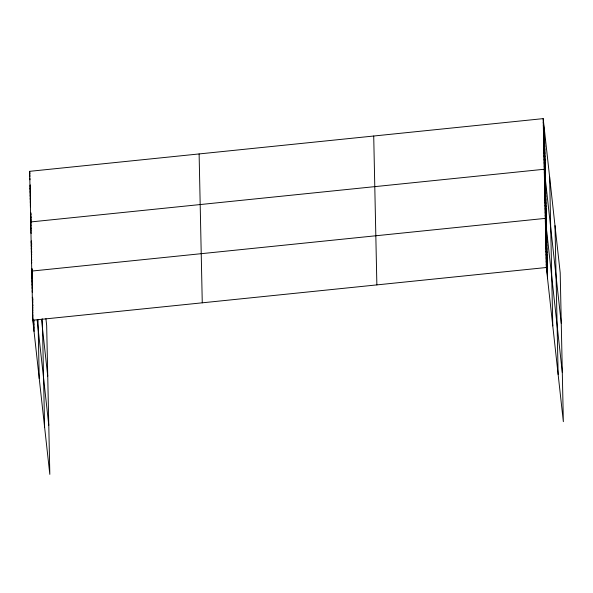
<?xml version="1.0" encoding="UTF-8"?>
<svg xmlns="http://www.w3.org/2000/svg" width="593" height="593" viewBox="0 0 593 593"><rect width="100%" height="100%" fill="white"/><g stroke="black" fill="none" stroke-linecap="round" stroke-linejoin="round"><path stroke-width="0.89" d="M45.913 318.634L46.669 325.49L49.819 474.37L32.8 320.205L29.65 171.325L543.181 118.63L560.2 272.795L563.35 421.675L546.331 267.51L543.181 118.63M32.8 320.205L546.331 267.51M543.255 122.01L544.493 133.21M543.329 125.382L544.559 136.583M543.396 128.755L544.633 139.955M543.47 132.128L544.708 143.328M543.536 135.508L544.774 146.708M543.611 138.881L544.848 150.081M543.685 142.253L544.923 153.454M543.751 145.626L544.989 156.826M543.825 148.999L545.063 160.206M543.9 152.379L545.13 163.579M543.966 155.751L545.204 166.952M544.04 159.124L545.278 170.324M544.107 162.497L545.345 173.705M544.181 165.877L545.419 177.077M561.274 323.415L544.255 169.25L30.717 221.945L31.103 225.392M544.322 172.526L545.56 183.726M544.389 175.802L545.627 187.003M544.463 179.071L545.701 190.279M544.53 182.347L545.768 193.548M544.596 185.624L545.834 196.824M544.67 188.9L545.908 200.1M544.737 192.176L545.975 203.377M544.804 195.453L546.042 206.653M544.878 198.729L546.116 209.929M544.945 201.998L546.183 213.206M545.011 205.274L546.249 216.475M545.086 208.551L546.323 219.751M545.152 211.827L546.39 223.027M545.219 215.103L546.457 226.304M562.312 372.545L545.293 218.38L31.755 271.075L32.326 276.242M545.36 221.656L546.598 232.856M545.427 224.925L546.664 236.133M545.501 228.201L546.739 239.402M545.567 231.478L546.805 242.678M545.634 234.754L546.872 245.954M545.708 238.03L546.946 249.23M545.775 241.307L547.013 252.507M545.842 244.583L547.08 255.783M545.916 247.852L547.154 259.059M545.983 251.128L547.22 262.328M546.057 254.404L547.287 265.605M546.123 257.681L547.361 268.881M546.19 260.957L547.428 272.157M546.264 264.233L547.495 275.434M29.65 171.325L29.932 173.912M29.724 174.705L29.909 176.425M29.791 178.078L29.984 179.798M30.243 184.897L30.532 187.484M30.028 185.691L30.502 189.997M30.006 188.203L30.577 193.37M30.08 191.576L30.554 195.883M30.147 194.949L30.532 198.396M30.221 198.321L30.502 200.908M30.295 201.702L30.577 204.281M30.362 205.074L30.554 206.794M30.91 212.754L31.103 214.481M30.695 213.547L31.17 217.853M30.577 215.192L31.147 220.366M30.651 218.572L31.125 222.879M41.458 319.212L47.736 376.11M30.792 225.221L31.17 228.668M30.858 228.498L31.147 231.077M30.925 231.774L31.118 233.494M31.355 240.906L31.733 244.353M31.133 241.596L31.703 246.77M31.207 244.872L31.681 249.179M31.273 248.148L31.748 252.455M31.34 251.425L31.725 254.871M31.414 254.701L31.696 257.28M31.481 257.97L31.77 260.557M31.548 261.246L31.74 262.973M32.096 268.829L32.289 270.556M31.785 268.659L32.356 273.833M37.159 320.02L48.782 425.24M31.829 274.351L32.304 278.658M31.896 277.62L32.274 281.067M31.963 280.897L32.348 284.344M32.037 284.173L32.319 286.76M32.104 287.449L32.296 289.176M32.17 290.726L32.363 292.445M32.622 297.449L32.911 300.028M32.311 297.278L32.882 302.445M32.378 300.547L32.949 305.721M32.452 303.824L32.926 308.138M32.519 307.1L32.904 310.547M32.593 310.376L32.874 312.963M33.638 319.857L33.823 321.576M32.659 313.653L32.941 316.239M33.327 319.686L33.897 324.853M32.726 316.929L33.964 328.129M554.996 225.622L558.139 374.494M549.629 177.011L552.772 325.883M544.418 129.83L547.569 278.71M373.716 136.019L376.866 284.899M199.115 153.935L202.265 302.815M42.318 318.812L44.608 427.19M37.996 319.627L39.242 378.579M33.794 319.938L34.031 331.405"/></g></svg>
